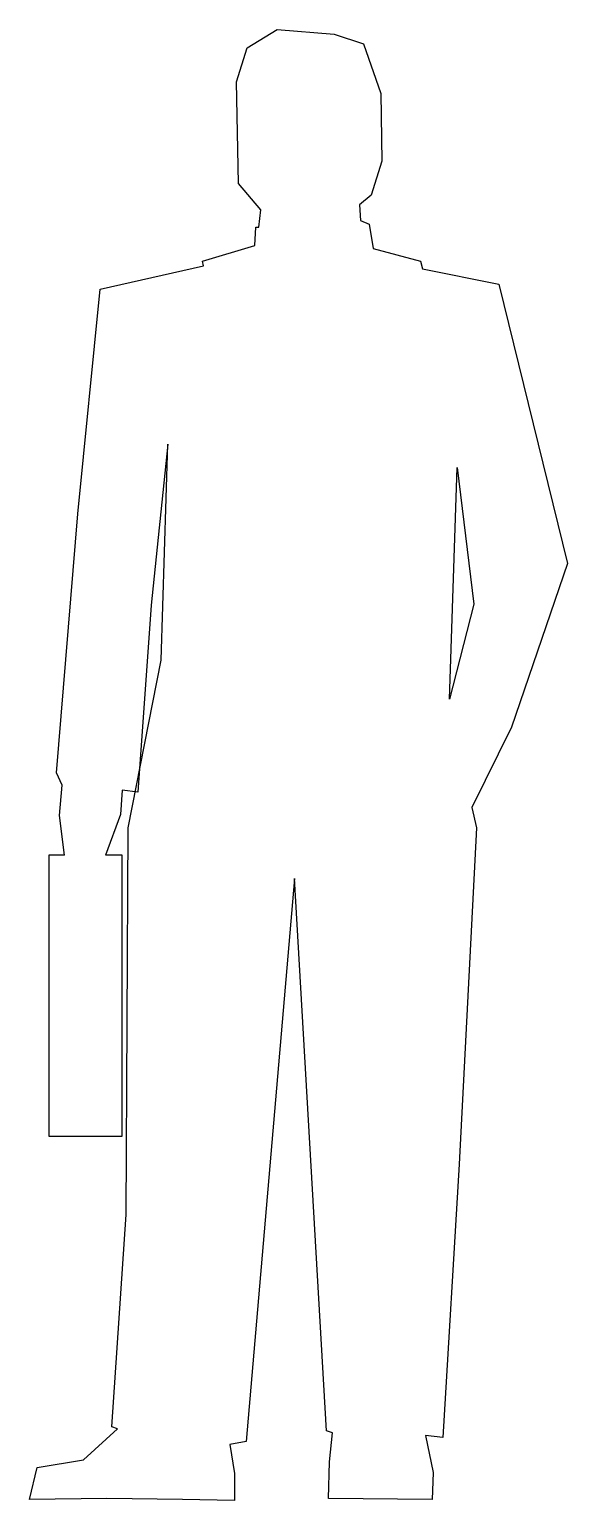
# Model space of a CAD drawing. Extents: x -11747 to -11081, y -4479 to -2661.
import ezdxf

# ---------------------------------------------------------------- set-up
doc = ezdxf.new("R2010")
doc.units = 0
doc.layers.get('0').update_dxf_attribs({"linetype": 'CONTINUOUS'})

msp = doc.modelspace()

# ---------------------------------------------------------------- linework, layer by layer
at = {"color": 0}
for points in [[(-11703.9, -3681), (-11710, -3631.9), (-11706.4, -3594.7), (-11713.6, -3579.2), (-11687.3, -3259.4), (-11659.7, -2981.6), (-11531.6, -2952.8), (-11532.8, -2946.9), (-11468.1, -2927.7), (-11466.9, -2904.9), (-11463.3, -2904.9), (-11460.9, -2883.4), (-11488.5, -2851.1), (-11490.9, -2725.3), (-11477.7, -2683.4), (-11440.6, -2660.6), (-11369.9, -2666.6), (-11334, -2678.6), (-11312.4, -2739.7)], [(-11703.9, -3681), (-11710, -3631.9), (-11706.4, -3594.7), (-11713.6, -3579.2), (-11687.3, -3259.4), (-11659.7, -2981.6), (-11531.6, -2952.8), (-11532.8, -2946.9), (-11468.1, -2927.7), (-11466.9, -2904.9), (-11463.3, -2904.9), (-11460.9, -2883.4), (-11488.5, -2851.1), (-11490.9, -2725.3), (-11477.7, -2683.4), (-11440.6, -2660.6), (-11369.9, -2666.6), (-11334, -2678.6), (-11312.4, -2739.7), (-11312.4, -2739.7)], [(-11312.4, -2739.7), (-11311.2, -2823.5), (-11324.4, -2865.4), (-11338.8, -2877.4), (-11337.6, -2896.6), (-11326.8, -2901.4), (-11322, -2931.3), (-11263.3, -2946.9), (-11260.9, -2956.4), (-11166.3, -2975.6), (-11081.3, -3320.5), (-11150.8, -3522.9), (-11199.9, -3622.3), (-11193.9, -3647.4), (-11215.4, -4063), (-11235.8, -4400.7), (-11257.3, -4398.3), (-11247.8, -4443.8), (-11249, -4477.3), (-11377.1, -4476.1), (-11375.9, -4430.6), (-11372.3, -4394.7), (-11379.5, -4392.3), (-11419, -3709.7), (-11478.9, -4405.5), (-11499.2, -4409.1), (-11493.3, -4445), (-11493.3, -4478.5), (-11557.9, -4477.3), (-11651.3, -4476.1), (-11747.1, -4477.3), (-11737.6, -4437.8), (-11680.1, -4428.2), (-11638.2, -4389.9), (-11645.3, -4387.5), (-11627.4, -4125.2), (-11625, -3647.4), (-11584.3, -3440.2), (-11575.9, -3173.2), (-11596.3, -3372), (-11613, -3603.1), (-11632.2, -3600.7), (-11634.6, -3630.7), (-11653, -3681)], [(-11312.4, -2739.7), (-11311.2, -2823.5), (-11324.4, -2865.4), (-11338.8, -2877.4), (-11337.6, -2896.6), (-11326.8, -2901.4), (-11322, -2931.3), (-11263.3, -2946.9), (-11260.9, -2956.4), (-11166.3, -2975.6), (-11081.3, -3320.5), (-11150.8, -3522.9), (-11199.9, -3622.3), (-11193.9, -3647.4), (-11215.4, -4063), (-11235.8, -4400.7), (-11257.3, -4398.3), (-11247.8, -4443.8), (-11249, -4477.3), (-11377.1, -4476.1), (-11375.9, -4430.6), (-11372.3, -4394.7), (-11379.5, -4392.3), (-11419, -3709.7), (-11478.9, -4405.5), (-11499.2, -4409.1), (-11493.3, -4445), (-11493.3, -4478.5), (-11557.9, -4477.3), (-11651.3, -4476.1), (-11747.1, -4477.3), (-11737.6, -4437.8), (-11680.1, -4428.2), (-11638.2, -4389.9), (-11645.3, -4387.5), (-11627.4, -4125.2), (-11625, -3647.4), (-11584.3, -3440.2), (-11575.9, -3173.2), (-11596.3, -3372), (-11613, -3603.1), (-11632.2, -3600.7), (-11634.6, -3630.7), (-11653, -3681)], [(-11217.8, -3201.9), (-11197.5, -3370.8), (-11227.4, -3488.1), (-11217.8, -3201.9)], [(-11217.8, -3201.9), (-11197.5, -3370.8), (-11227.4, -3488.1), (-11217.8, -3201.9), (-11217.8, -3201.9)], [(-11703.9, -3681), (-11723.2, -3681), (-11723.2, -4028.2), (-11632.2, -4028.2), (-11632.2, -3681), (-11632.2, -3681)], [(-11703.9, -3681), (-11723.2, -3681), (-11723.2, -4028.2), (-11632.2, -4028.2), (-11632.2, -3681)], [(-11632.2, -3681), (-11653, -3681)], [(-11632.2, -3681), (-11653, -3681)]]:
    msp.add_lwpolyline(points, dxfattribs=at)

doc.saveas('drawing.dxf')
